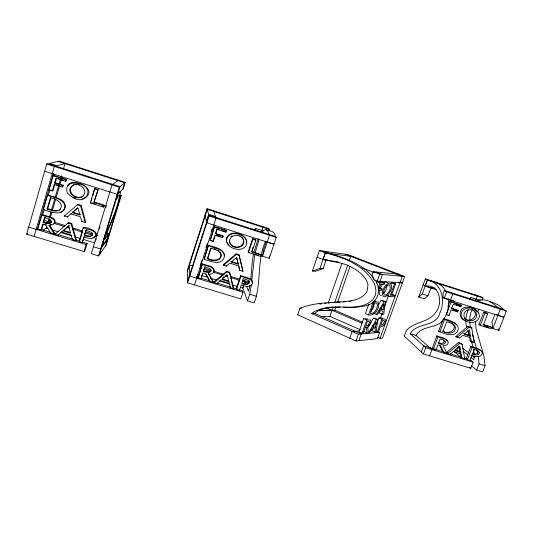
<?xml version="1.0" encoding="UTF-8"?>
<svg xmlns="http://www.w3.org/2000/svg" width="533" height="533" viewBox="0 0 533 533"><rect width="100%" height="100%" fill="white"/><g stroke="black" fill="none" stroke-linecap="round" stroke-linejoin="round"><path stroke-width="0.8" d="M496.516 314.597L503.918 317.308L444.222 298.327L443.056 297.574L443.09 293.65L444.275 290.465L503.518 309.426L506.35 311.025L498.841 330.413L492.838 328.528L491.932 322.079L494.851 314.51M229.563 240.143C228.943 251.896 250.19 248.325 241.969 237.418M475.443 321.086L476.069 328.974L483.871 355.957L485.07 365.705L482.685 371.867L476.702 370.055L471.638 365.905M469.78 320.14L469.913 316.842L470.985 312.318L473.311 307.614M474.223 356.137L473.944 359.828L470.752 357.303M372.167 328.708L371.941 330.78L374.959 332.099L376.198 331.986L377.624 319.427L374.572 318.128L373.42 318.181L367.583 327.862M375.492 327.315L376.085 321.865L372.694 327.522L375.492 327.315L372.46 326.003M251.749 280.758L254.767 254.321M374.959 332.099L375.339 328.634L371.867 328.908L369.669 332.565L368.563 332.665L376.478 319.487L377.624 319.427M379.862 310.286L379.543 313.098L382.574 314.37L383.78 314.33L385.299 301.558L381.115 300.286L378.63 304.396M383.14 309.506L383.78 303.963L380.415 309.56L383.14 309.506L380.096 308.234M382.574 314.37L382.987 310.852L379.589 310.932L377.411 314.55L373.866 313.551M250.723 279.852L252.302 261.503L253.501 253.948M266.207 241.829L263.482 249.97L262.502 256.2L269.258 258.325L269.605 255.987M251.303 284.782L249.73 294.263L247.505 300.892L254.228 302.924C261.603 283.216 256.759 260.957 265.374 241.509M249.884 285.188L248.545 291.258L246.586 286.234M213.96 271.017C214.459 265.407 205.718 265.667 202.427 263.828L198.169 277.86L201.141 278.759L202.973 273.109L205.771 273.962L209.929 281.437L213.586 282.55L208.496 273.489L213.586 282.55M379.643 290.079C379.116 291.911 378.75 295.389 381.401 295.608M253.808 252.529L258.232 238.711M255.08 252.909L259.111 239.517M82.388 242.022L87.099 243.461L85.033 250.363L84.041 251.516L26.65 234.16L46.771 163.991L48.157 163.678L119.972 186.67L99.398 254.707M34.112 236.419L54.299 166.403L55.612 166.063M53.54 173.238L37.623 228.397L36.151 229.35M49.842 225.459L55.039 233.594L54.393 234.094L48.73 225.239L52.634 224.713L54.466 223.427C58.117 216.911 45.405 216.331 42.54 214.572L41.827 214.986L37.77 229.037L40.974 230.009L41.687 229.53L43.18 224.366M43.386 209.569L47.477 195.411L48.163 195.098C54 197.283 66.758 198.676 65.199 207.723C61.615 216.731 49.756 211.721 43.386 209.569L44.092 209.189M54.173 184.511L62.174 187.043L62.787 186.77L63.22 185.284L62.608 185.551L54.599 183.019L55.985 178.235L65.526 181.267L66.119 181.02L66.558 179.514L53.833 175.47L53.167 175.683L49.049 189.955L52.301 190.974L52.967 190.681L54.826 184.251L54.173 184.511L52.301 190.974M42.68 214.719L44.046 209.975M48.383 194.958L49.756 190.214M53.866 175.99L54.319 174.404M40.974 230.009L42.687 224.08L45.705 225.006L50.448 232.894L54.393 234.094M43.12 222.594L44.599 217.464L45.298 217.044L43.826 222.148L43.12 222.594L48.949 223.574L51.021 222.554M47.064 209.076L50.289 197.93L50.961 197.603L47.75 208.696L47.064 209.076C51.275 210.322 56.898 213.013 60.555 209.069M54.599 183.019L55.252 182.766L56.631 178.009M42.933 230.369L46.271 228.084L46.897 225.912M47.53 223.74L49.076 218.41M49.536 216.831L50.908 212.101M51.368 210.522L54.799 198.689M55.259 197.11L58.463 186.064M58.923 184.491L61.442 175.81M63.474 168.808L64.979 163.624M45.525 223.274L49.409 220.762L49.869 219.17M50.329 217.584L51.948 212.027M52.407 210.435L55.632 199.322M56.098 197.73L62.095 177.089M62.174 187.043L62.608 185.551M65.526 181.267L65.965 179.754L66.558 179.514M104.421 205.238L103.569 207.084L90.304 202.92L94.494 188.822L94.947 188.542L98.125 189.555L93.935 202.427L104.015 205.598L104.421 205.238L94.388 202.08M84.387 236.559L82.242 242.568L79.104 241.616L83.235 227.731L83.734 227.265C87.938 227.298 103.422 233.361 92.815 237.778M91.236 201.008L91.929 198.676M92.862 195.558L94.947 188.542M79.857 240.31L82.822 230.336M83.281 228.797L83.734 227.265M93.935 202.427L98.125 189.555M82.242 242.568L83.888 237.072C87.552 238.198 93.748 240.123 95.807 235.573C96.406 229.43 86.859 229.803 83.235 227.731M84.327 235.579L85.94 230.176L91.763 232.548L92.449 233.541L92.436 234.7L91.656 235.886C89.444 237.305 86.646 236.206 84.327 235.579L86.433 229.696M84.041 251.516L86.126 244.547L87.099 243.461M103.569 207.084L104.015 205.598M95.547 240.996L96.226 238.757M99.265 229.143L99.977 226.785M105.654 207.917L106.36 205.565M118.566 180.214L112.01 184.878L91.316 253.715L98.552 255.907L119.312 187.21L125.215 182.353L59.25 161.133L49.522 163.364L56.898 165.73L66.085 163.338M106.92 239.337L108.406 234.427L106.154 233.734M108.939 233.727L107.459 238.604L101.85 246.179C106.673 228.93 116.607 213.307 119.579 195.518L119.259 194.918L118.119 196.211L116.307 199.542L117.9 194.265L119.126 192.386L120.118 191.727L120.405 192.053C119.026 208.796 109.725 223.627 104.628 239.397L108.939 233.727L106.7 233.041M105.467 246.146L120.698 195.897L121.284 195.325L106.187 245.133L98.552 255.907M122.677 189.362L124.662 182.812L58.077 161.406M125.215 182.353L123.25 188.842L117.167 194.318L44.692 171.253M268.825 230.909L269.352 229.337L268.632 228.49L207.09 208.696L187.443 269.958L187.549 282.816L240.776 298.913L242.995 292.264L242.462 290.771L239.297 289.805M187.456 271.17L207.277 209.376L269.352 229.337M207.09 208.696L208.623 214.346L206.438 221.142L205.058 215.026M187.536 281.397L208.843 215.119L275.434 236.452L276.274 237.458L269.258 258.325M187.549 282.816L209.049 215.938L208.843 215.119M214.979 218.044L215.465 216.538L213.466 210.748M200.095 265.794L201.874 260.297M205.931 247.732L207.197 243.808M211.255 231.242L212.014 228.89M194.465 284.908L216.025 218.17L215.745 217.331M208.43 245.26L204.172 259.298C209.955 261.163 220.862 265.967 224.14 257.739C226.092 249.004 214.239 247.092 208.43 245.26L204.172 259.298M217.018 228.943L215.545 233.481L222.927 235.813L222.641 237.731L215.225 235.386L213.233 241.549L210.222 240.603L214.479 226.552L226.278 230.303L226.472 230.769L225.999 232.215L217.164 229.41L217.018 228.943L219.216 229.643M198.169 277.86L202.427 263.828M210.222 240.603L214.479 226.552M201.301 277.36L202.667 273.143M203.433 271.69L205.018 266.8L210.288 268.985L210.961 270.904L210.209 272.023L208.869 272.583L203.433 271.69L204.705 266.853M208.276 255.933L207.537 258.199C212.007 260.83 221.442 261.543 220.982 254.094M208.763 254.421L210.722 248.378M213.353 240.256L214.839 235.659M223.107 236.312L215.685 233.967L217.164 229.41M222.927 235.813L222.641 237.731M254.981 230.809L255.76 228.45L263.608 230.969M248.158 252.049L252.595 238.671L255.547 239.603L255.873 240.117L251.882 252.122L261.23 255.067L260.757 256.48L248.451 252.615L248.158 252.049L249.691 252.529M240.643 275.601L236.272 288.786L236.505 289.526L239.424 290.412L241.163 285.162C244.654 286.274 250.437 287.913 252.415 283.649C253.322 277.5 244.407 277.353 240.643 275.601L240.903 276.281L236.505 289.526M248.451 252.615L252.915 239.177L252.595 238.671M251.823 250.81L253.062 247.072M255.047 241.103L255.547 239.603M244.907 281.93L244.4 283.469L244.907 281.937L244.4 280.644L245.746 284.082M262.502 256.2L269.505 235.286L267.766 231.215L265.954 229.563L263.582 230.249L261.383 232.814M339.028 262.169L326.129 259.937L323.111 268.692L315.576 271.277L312.411 271.011L319.38 250.603L347.862 254.547L404.68 276.514L382.494 338.089L379.976 338.368L377.764 337.396M297.694 314.796L299.906 308.321C313.171 302.824 327.902 302.731 342.033 301.845C351.047 301.032 362.327 299.992 367.11 291.078L368.01 284.769C365.971 276.154 358.356 270.884 351.007 266.926C340.374 261.203 327.975 261.956 317.115 257.232M312.411 271.011L319.987 268.405L325.31 252.915L353.452 256.713M327.762 260.131L323.011 259.578L325.31 252.915C343.998 257.432 364.972 265.541 374.319 283.663C382.141 303.817 358.669 308.694 343.638 307.195M328.141 303.21L341.926 263.469M320.999 316.669L329.887 316.355L333.085 307.155M334.724 302.458L347.796 264.901M349.421 260.224L350.767 256.353M318.328 310.539L334.797 310.233L335.883 307.121M337.502 302.464L350.228 265.967M398.657 274.169L373.253 271.723L372.041 275.161L374.013 279.872L377.224 281.144L402.388 282.87L398.491 282.11M363.653 318.627L358.949 331.866L362.054 333.238L363.279 333.132L365.272 327.548L366.411 327.462L366.871 332.812L368.343 332.685L367.697 326.789C369.629 325.576 372.3 322.092 370.382 319.993L366.777 319.967L363.653 318.627L367.623 318.907M368.803 304.11L365.465 313.524C372.68 319.034 381.182 308.554 378.004 301.951L373.353 301.491M376.265 283.096L376.798 281.604L381.441 281.917L384.586 283.163L384.086 284.575L380.649 284.375L379.05 288.873L381.948 289.006L381.448 290.398L378.55 290.278M297.494 314.71L355.984 340.993L358.376 334.251L311.552 313.497C327.835 301.738 349.721 310.706 367.95 305.129C378.703 301.911 381.621 288.053 374.826 279.765M377.224 281.144L379.676 274.235L404.68 276.514M349.748 338.195L352.14 331.486L355.071 331.246M358.889 340.674L361.274 333.991L314.73 313.411L311.552 313.497M379.989 281.337L382.428 274.488L376.045 271.99M362.054 333.238L366.777 319.967M368.596 314.856L373.087 302.231M378.11 288.106L379.976 282.87L384.586 283.163M390.896 284.096L391.435 282.59L395.586 283.869L391.475 295.322L394.886 295.415L394.4 296.754L389.89 296.654L386.845 295.422M376.485 324.63L378.883 317.935L382.181 317.974L382.787 318.507M380.475 317.928L382.134 313.291M384.073 307.874L388.51 295.509M396.232 273.949L402.308 276.294L379.976 338.368M389.89 296.654L394.507 283.803L395.586 283.869M377.357 331.886L381.901 319.214C389.143 317.022 384.719 327.442 380.269 326.776L378.47 331.786L375.852 331.233M378.197 331.673L379.683 332.319L377.411 338.648L355.977 340.993M423.182 284.755L425.174 286.041L430.937 287.873L428.012 295.775L424.355 298.853L418.652 297.048L425.361 278.846L480.579 296.608L483.018 297.974L482.185 300.172M404.334 336.123L406.466 330.333C414.427 321.479 428.885 322.632 435.708 312.485C443.296 303.09 439.892 284.129 425.181 286.041L427.379 280.078L425.361 278.846M418.652 297.048L422.256 293.95L427.379 280.078C442.03 282.523 445.515 301.045 439.978 312.744C436.094 327.728 416.973 321.919 410.19 333.698L425.767 347.716L473.151 362.134L470.779 368.316L423.415 353.992L404.267 336.063M421.303 352.02L423.635 345.797L443.889 351.967M423.422 353.999L425.76 347.716M444.222 298.327L446.621 291.904L444.275 290.465M436.867 335.923L432.216 348.315L433.322 349.282L435.961 350.088L437.939 344.838L440.425 345.597L443.776 352.466L447.027 353.459L442.976 345.75C445.488 346.223 449.299 344.198 447.986 341.287C445.435 337.695 439.952 338.675 436.867 335.923C440.058 337.502 445.441 337.196 447.067 341.02M438.659 331.153L443.336 318.674C448.919 319.987 461.944 323.564 457.261 331.799C452.704 337.622 443.796 333.598 438.659 331.153L440.225 331.633M447.913 306.475L449.852 301.298L461.578 305.416L461.072 306.755L453.223 304.263L451.631 308.494L458.22 310.572L457.72 311.892L451.138 309.813L448.986 315.529L446.308 314.69L451.051 302.071L449.852 301.298M429.571 355.857L431.917 349.588L429.731 347.649M450.412 300.292L452.817 293.89L450.418 292.43M433.322 349.282L437.993 336.843M439.792 332.046L444.495 319.514L455.109 323.298M469.82 299.499L470.652 297.294L480.5 300.452M456.641 350.781L458 347.19L459.399 347.623M478.98 324.504L483.737 312.078L486.363 312.911L487.708 313.724L483.431 324.87L491.746 327.489L491.239 328.808L480.293 325.37L478.98 324.504L480.539 324.997M470.866 346.397L466.175 358.656L467.421 359.662L470.013 360.455L471.885 355.571C475.116 356.664 480.313 357.896 482.172 354.045C483.224 348.129 473.657 349.401 470.866 346.397L478.661 349.008L480.833 350.787M480.293 325.37L485.077 312.884L483.737 312.078M467.421 359.662L472.138 347.356M477.635 300.479C484.957 298.007 492.592 302.298 497.542 307.508L500.334 309.1L492.838 328.528M476.702 370.055L479.08 363.886L478.288 356.597M380.109 288.586L382.121 284.602M468.56 309.087C465.835 314.836 464.976 321.486 466.795 327.635M255.094 229.803L255.76 228.45M477.595 312.078L478.927 309.4M261.357 231.815L263.089 227.325L262.423 226.492M53.813 223.88C57.477 217.324 44.705 216.751 41.827 214.986M469.26 307.914L470.313 306.155M376.331 314.59L384.186 301.551L385.299 301.558M50.355 223.001L51.108 221.828L51.068 220.782L50.309 219.809L44.599 217.464M108.112 238.784L100.65 248.964L93.402 246.759M410.19 333.698L415.967 335.47C421.01 326.369 432.876 328.241 440.471 322.931C446.834 316.882 449.439 307.528 448.353 298.933M67.964 185.937L70.196 183.698M62.941 210.981C70.543 201.261 53.706 196.924 47.477 195.411M383.727 293.47L385.945 290.072L387.178 284.849M79.104 241.616L79.624 241.083M370.955 311.212C373.053 308.933 374.879 305.496 374.039 302.351M68.617 222.607L54.979 234.273L57.957 235.18L62.188 231.589L61.575 232.075L71.122 234.993L72.428 239.584L75.866 240.63L76.406 240.097L71.768 223.58L68.617 222.607L68.037 223.054L71.202 224.027L71.768 223.58M474.557 300.772L476.289 299.106L477.401 296.168L475.003 294.816M72.428 239.584L72.981 239.057M82.422 196.55C89.238 190.874 80.017 182.159 73.341 185.071M83.821 195.404C77.019 202.886 62.774 190.288 73.9 184.811M72.821 185.404C66.065 191.047 75.2 199.748 81.855 196.83M231.069 236.639L231.935 235.852M77.938 204.412L64.3 216.038L67.278 216.958L71.482 213.44L70.909 213.846L80.463 216.804L81.762 221.435L85.207 222.501L85.7 222.061L81.096 205.405L77.938 204.412L77.405 204.772L80.576 205.765L81.096 205.405M59.03 210.242C65.719 204.472 56.118 198.116 50.289 197.93M72.281 212.654L77.925 207.803L79.977 215.046L72.281 212.654L77.831 207.963M62.934 230.889L69.143 225.599L62.934 230.889L70.629 233.241L68.564 226.059M81.762 221.435L82.275 221.002M236.039 253.901L223.38 264.661L223.56 265.294L226.318 266.147L229.85 263.155L238.704 265.907L239.75 270.304L242.941 271.29L239.217 255.4L238.971 254.814L236.039 253.901L236.279 254.481L239.217 255.4M223.56 265.294L236.279 254.481M231.175 262.016L236.652 257.352L238.311 264.228L231.175 262.016L230.962 261.397L238.064 263.608L238.311 264.228M226.612 271.277L213.993 282.004L214.126 282.717L216.891 283.556L220.402 280.578L229.257 283.276L229.057 282.563L230.309 287.64L233.501 288.613L229.536 272.183L226.612 271.277L226.805 271.943L229.743 272.849M214.126 282.717L226.805 271.943M222.767 277.713L223.973 276.687M471.425 341.833L470.719 337.775L462.844 335.33L459.479 338.135L455.815 336.456L467.887 326.356L471.765 328.048L474.263 342.706L471.425 341.833L470.159 340.9L469.453 336.856M457.021 337.376L469.153 327.229L471.765 328.048M461.911 357.989L461.192 353.959L453.317 351.553L449.965 354.352L447.507 353.606L446.348 352.619L458.38 342.552L460.985 343.352L462.211 344.298L464.749 358.849L461.911 357.989L454.163 351.593M447.507 353.606L459.599 343.492L462.211 344.298M57.957 235.18L58.583 234.673M54.979 234.273L55.619 233.767M314.73 313.411C321.612 307.268 331.533 307.461 340.207 307.135M90.304 202.92L90.77 202.567M67.278 216.958L67.864 216.538M64.3 216.038L64.899 215.625M45.705 225.006L46.398 224.546M42.234 225.406L44.206 224.126M383.793 282.823L385.492 281.97L387.684 282.477M26.65 234.16L27.696 233.494M92.116 235.379C89.91 236.792 87.132 235.699 84.827 235.073M60.642 212.214L62.254 211.561M50.402 222.914L47.57 223.094L43.826 222.148M58.543 210.442L53.946 210.515L47.75 208.696M71.209 183.252C100.644 180.954 85.906 213.773 67.091 192.573C62.568 170.567 105.108 190.208 82.129 199.009M319.747 304.103L321.386 303.903M324.664 303.51L326.309 303.31M328.768 303.017L330.407 302.817M332.865 302.524L340.174 302.071M348.895 301.418L351.22 301.158M358.369 334.251L379.683 332.319M355.058 331.24L359.122 330.913M370.488 329.994L372.107 329.867M75.14 184.458L76.505 184.358M343.412 301.925L345.031 301.858M208.603 274.162C211.068 274.528 214.772 273.163 214.153 270.124C212.087 265.94 206.178 266.24 202.507 264.461M50.142 224.753L51.608 224.706M317.701 310.519L331.646 310.199L326.522 307.887M299.906 308.321L301.531 308.301M430.937 287.88L435.028 288.186M319.987 268.405L323.111 268.692M323.011 259.578L326.123 259.924M489.354 301.625L492.679 302.324L498.895 305.322L503.518 309.426M472.185 353.592C474.117 354.125 477.062 354.658 478.074 352.36L477.688 350.481M242.562 283.389C244.64 283.936 247.918 284.689 248.984 282.137L249.044 281.038L248.438 280.105M438.166 342.832C440.085 343.339 443.11 344.138 444.142 341.766L443.636 340.007M78.544 184.651L79.624 184.924M446.248 352.679L447.82 353.159M450.178 353.879L461.192 357.23M464.336 358.189L467.481 359.149M40.761 229.35L50.189 232.221M58.044 234.613L72.961 239.157M76.106 240.11L80.03 241.309M196.544 276.787L196.644 278.166L196.544 276.787L198.922 277.513M201.294 278.233L210.002 280.884M212.381 281.611L214.752 282.33M217.131 283.056L230.589 287.154M232.968 287.88L237.711 289.326M479.08 363.886L485.07 365.705M249.73 294.263L256.453 296.308M28.682 227.078L86.126 244.547M189.681 274.702L189.721 276.061L242.995 292.264M454.969 350.001L459.706 351.447L460.925 352.426L459.786 346.13L454.582 350.487L460.925 352.426M63.54 230.409L70.429 232.515M222.348 278.986L228.657 280.911L228.857 281.617L221.728 279.439L227.191 274.795L228.857 281.617M46.271 228.084L47.863 228.57M51.841 229.783L58.21 231.728M60.595 232.455L71.742 235.859M75.726 237.072L80.496 238.531M83.681 239.504L94.827 242.901M197.79 274.328L199.375 274.808M201.747 275.534L208.07 277.466M210.442 278.186L216.771 280.118M219.143 280.844L230.209 284.222M231.788 284.702L237.325 286.394M240.49 287.36L242.861 288.08L247.505 300.892M439.625 345.324L442.623 351.487L443.922 351.88M446.348 352.619L447.573 352.993M240.903 276.281L249.711 279.219L252.229 281.177M49.409 220.762L51.774 221.488M54.932 222.454L65.193 225.606M67.564 226.332L69.143 226.818M73.088 228.031L82.562 230.942M85.72 231.908L92.822 234.094M95.98 235.06L97.559 235.546M200.475 267.153L202.04 267.633M204.392 268.359L211.454 270.524M213.806 271.25L223.22 274.142M226.358 275.101L227.931 275.588M230.283 276.307L239.697 279.199M242.835 280.165L249.031 282.057M43.593 220.162L51.301 222.528M54.439 223.494L64.64 226.625M66.998 227.344L69.35 228.071M72.488 229.03L82.695 232.161M85.047 232.888L92.109 235.053M95.247 236.012L96.819 236.499M189.455 264.921L193.006 266.014M199.802 268.099L201.387 268.585M203.759 269.312L210.881 271.497M213.253 272.223L222.754 275.141M225.126 275.867L227.498 276.594M230.662 277.566L239.37 280.238M242.535 281.211L248.798 283.123M203.353 271.024L208.763 271.917L210.095 271.364L210.848 269.252M442.49 330.866C448.386 335.457 459.319 329.134 451.658 323.071M455.815 336.456L457.041 336.836M470.159 340.9L472.278 341.553M463.663 333.598L469.187 335.317L470.452 336.23L469.333 329.887L464.11 334.258L470.452 336.23M72.841 212.254L80.496 214.639M208.536 245.8C213.72 247.958 221.135 248.178 224.04 253.815M482.858 324.251L490.387 326.622L491.746 327.489M251.576 251.556L260.877 254.488L261.23 255.067M51.021 190.074L52.967 190.681M91.549 202.813L95.434 204.032M101.643 205.985L103.975 206.717M210.102 240.083L212.354 240.789M255.813 254.454L258.112 255.174M483.651 325.976L489.101 327.688M267.233 242.082L273.995 244.221L206.831 222.847L206.631 221.975L206.824 222.841M451.165 307.927L458.22 310.572M55.252 182.766L63.22 185.284M452.857 309.933L455.775 310.852M56.271 184.711L58.443 185.397M216.565 235.359L220.256 236.525M443.056 297.574L449.219 299.533M449.985 299.779L454.596 301.245M451.051 302.071L461.578 305.416M485.077 312.884L487.708 313.724M53.167 175.683L65.965 179.754M94.494 188.822L97.686 189.835M214.619 227.005L226.472 230.769M252.915 239.177L255.873 240.117M422.256 293.95L428.012 295.775M455.928 304.723L459.839 305.969M57.424 178.255L62.961 180.014M222.148 230.569L225.812 231.735L225.999 232.215M208.623 214.346L215.465 216.538M46.771 163.991L119.312 187.21M209.049 215.938L276.274 237.458M446.621 291.904L506.35 311.025M425.174 286.041L436.447 289.646M427.373 280.085L432.423 281.704M483.018 297.974L433.136 281.937C438.586 282.743 443.396 286.441 445.914 291.311M265.954 229.563L272.423 231.642L274.368 233.334L275.434 236.452M214.093 248.625L216.078 249.304M73.381 197.35L75.573 198.176M465.809 320.673C458.173 319.5 458.16 307.748 466.069 307.235C472.391 306.335 482.731 312.032 478.308 319.334C474.137 324.857 464.176 322.525 461.431 316.675C459.173 309.153 469.213 305.682 474.63 309.333M345.144 254.174L402.308 276.294M322.498 251.036C340.9 257.033 361.82 262.016 373.973 278.499M319.38 250.603L325.297 252.922M373.253 271.723L379.676 274.235M361.674 267.673L373.2 272.196M391.435 282.59L394.507 283.803M376.798 281.604L379.976 282.87M379.436 287.993L381.948 289.006M391.868 294.196L394.886 295.415M381.115 300.286L384.186 301.551M378.883 317.935L381.901 319.214M373.42 318.181L376.478 319.487M334.797 310.233L362.926 322.412M331.999 310.279L361.82 323.225M365.172 326.922L366.411 327.462M329.887 316.355L360.361 329.747M363.792 331.459L366.871 332.812M497.542 307.508L500.334 309.1M239.783 235.906L240.989 236.592M464.649 318.481C470.026 323.877 479.507 315.369 473.331 310.286M431.077 280.684L432.45 281.517M456.501 311.085L457.72 311.892M217.91 250.13L219.183 251.003M467.887 326.356L469.153 327.229M447.807 314.703L448.986 315.529M472.984 341.773L474.263 342.706M458.38 342.552L459.599 343.492M462.464 348.022L468.787 352.979M471.385 355.011L474.637 357.556M458 347.19L459.912 348.709M463.104 351.234L467.568 354.771M470.626 360.108L473.151 362.134M474.883 309.406L477.135 311.618M469.526 367.277L470.779 368.316M445.868 352.473L447.027 353.459M442.623 351.487L443.776 352.466M415.967 335.47L431.923 349.595M245.56 238.591C241.089 232.095 225.945 231.042 226.612 241.482M228.837 245.14L226.858 242.428M374.886 300.665L375.385 301.258M455.289 323.498L456.335 324.764M242.988 238.877C239.404 232.821 227.724 235.026 229.963 243.015M230.249 243.554C233.794 249.611 245.453 247.372 243.221 239.424M260.41 255.893L260.757 256.48M220.156 252.076C224.746 260.67 213.067 262.656 207.643 258.798L211.081 248.178L218.057 250.69L220.862 253.635M206.051 273.969L209.929 281.437M242.941 271.29L238.971 254.814M239.75 270.304L238.631 266M472.465 334.584L476.349 348.029M467.694 330.68L469.187 335.137M239.17 289.666L239.424 290.412M471.538 341.713L473.204 347.496M233.501 288.613L229.536 272.183M246.099 239.497L246.586 242.468M226.132 265.514L226.318 266.147M215.545 233.481L215.685 233.967M230.103 286.907L230.309 287.64M71.202 224.027L75.866 240.63M80.576 205.765L85.207 222.501M476.749 349.561L477.748 353.379M213.1 241.023L213.233 241.549M236.599 257.526L238.064 263.608M220.242 279.872L220.402 280.578M473.537 349.008L474.21 354.585M458.713 345.964L459.706 351.447M459.972 352.973L460.685 356.983M468.354 330.58L469.187 335.317M498.608 328.801L498.841 330.413M469.72 321.785L470.399 327.202M252.229 281.231L252.289 282.05M224.213 254.494L224.246 255.793M189.428 263.762L189.721 276.061M455.429 327.582C455.528 334.278 447.214 334.078 442.963 331.546L446.674 321.685C449.872 322.831 454.836 323.464 455.429 327.582M249.337 281.737L249.277 282.843C247.898 285.795 244.021 284.429 241.636 283.743L243.354 278.586L247.359 279.958L249.337 281.737M445.355 341.786L445.302 342.706C444.036 345.371 440.584 344.118 438.432 343.519L440.138 338.975L443.616 340.181L445.355 341.786M382.481 292.684C382.354 302.811 392.128 291.951 391.415 287.367C391.562 277.18 381.748 288.047 382.481 292.684M476.642 314.736C477.228 322.472 464.576 322.778 463.917 315.643C463.35 307.921 475.922 307.661 476.642 314.736M377.437 305.049C376.998 308.747 374.952 314.11 370.315 313.404L374.053 302.911L376.751 303.217L377.437 305.049M479.493 352.313L479.374 353.339C478.081 356.004 474.597 354.931 472.398 354.252L474.237 349.461L477.795 350.687L479.493 352.313M383.807 292.197C383.3 299.626 390.929 291.518 390.149 287.813C390.616 280.398 383.02 288.486 383.807 292.197M226.698 237.871C224.067 248.025 242.582 254.221 246.539 244.567C249.078 234.533 230.662 228.244 226.698 237.871M369.635 322.318L368.13 325.31L365.771 326.143L367.49 321.312L369.049 321.352L369.635 322.318M384.52 321.499L383 324.557L380.755 325.423L382.521 320.506L384.007 320.54L384.52 321.499M243.634 285.768L242.861 288.073L243.628 285.775"/></g></svg>
